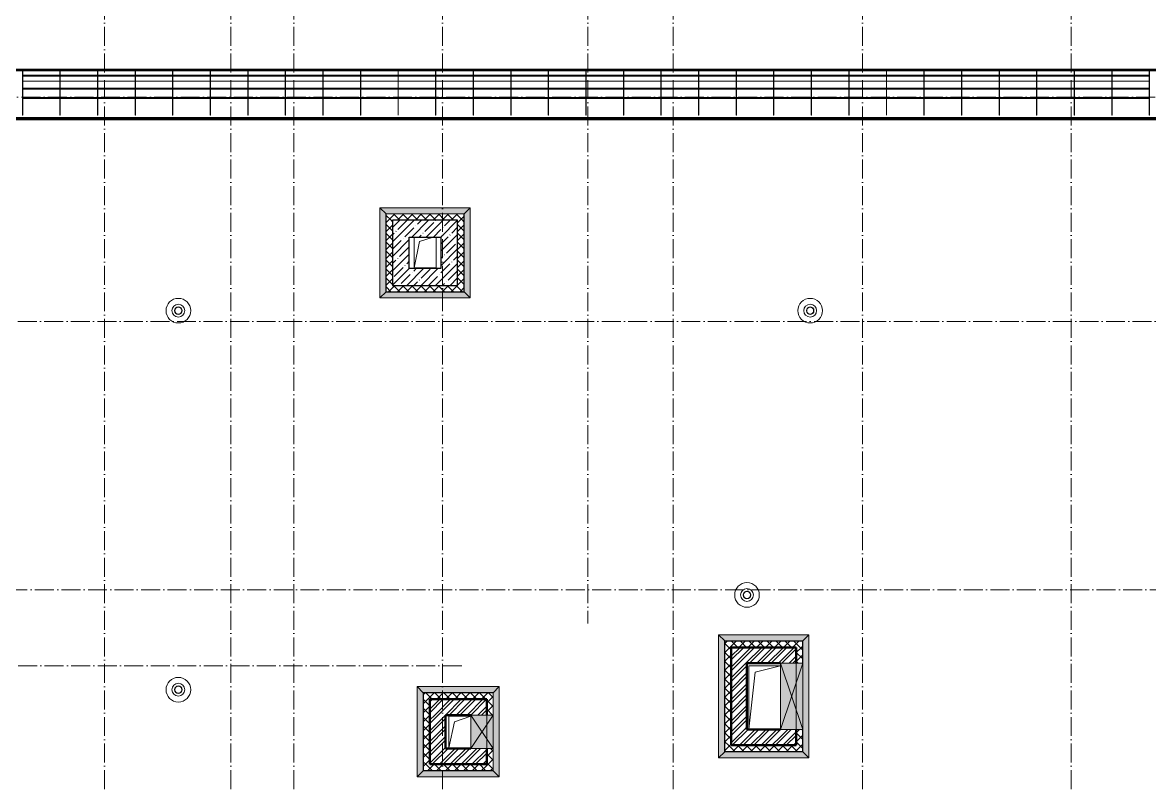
# Model space of a CAD drawing. Header units: millimetres. Extents: x -136833 to 49383, y -8033 to 344618.
# Drawn here: x -105781 to -87944, y 320498 to 332558 of the extents above; entities that cross this region are included whole.
import ezdxf

# ---------------------------------------------------------------- set-up
doc = ezdxf.new("R2010")
doc.units = ezdxf.units.MM
doc.linetypes.add('50_200_ШТРИХ_1Т_ш5_п1_п1_', pattern=[700, 500, -100, 0, -100])
for name, color, linetype, lineweight in [('A-DETL-GENF-OTLN', 7, 'Continuous', 9), ('A-FLOR-____-MCUT', 7, 'Continuous', 25), ('A-FLOR-____-OTLN', 7, 'Continuous', 9), ('A-FLOR-____-PATT-1', 7, 'Continuous', 9), ('A-GENM-____-MCUT', 7, 'Continuous', 25), ('A-GENM-____-OTLN', 7, 'Continuous', 9), ('A-GLAZ-____-OTLN', 7, 'Continuous', 9), ('A-ROOF-____-OTLN', 7, 'Continuous', 9), ('A-WALL-____-MCUT-1', 7, 'Continuous', 9), ('A-WALL-____-MCUT-2', 7, 'Continuous', 50), ('A-WALL-____-OTLN', 7, 'Continuous', 9), ('A-WALL-____-PATT-1', 7, 'Continuous', 9), ('A-WALL-FNSH-MCUT-1', 7, 'Continuous', 9), ('S-GRID-____-OTLN-1', 7, '50_200_ШТРИХ_1Т_ш5_п1_п1_', 9)]:
    doc.layers.add(name, color=color, linetype=linetype, lineweight=lineweight)
doc.layers.add('A-GLAZ-____-OTLN-1', color=7, linetype='Continuous', lineweight=9, true_color=0xc0c0c0)
pattern_1 = [(45, (-131434.41, 245796.49), (-70.71068, 70.71068), []), (135, (-131434.41, 245796.49), (-70.71068, -70.71068), [])]
pattern_2 = [(45, (-131434.41, 245796.49), (-85.53659, 85.53659), []), (45, (-131377.39, 245796.49), (-85.53659, 85.53659), [])]

# ---------------------------------------------------------------- blocks, each defined once
blk = doc.blocks.new('141_Фартук_СКБ - 141_Фартук_СКБ_вентфасад-30031396-АР1_План отверстий 2 этажа в осях 1-64_Ю-ЯЯ')
at = {"layer": 'A-GENM-____-MCUT'}
for p, q in [((26160, 758), (0, 758)), ((0, 757), (26160, 757)), ((26160, -29), (0, -29)), ((0, -30), (26160, -30))]:
    blk.add_line(p, q, dxfattribs=at)
at = {"layer": 'A-GENM-____-OTLN'}
for p, q in [((0, 765), (26160, 765)), ((0, 752), (26160, 752)), ((0, 743), (26160, 743)), ((0, 743), (26160, 743)), ((0, -11), (26160, -11)), ((0, -12), (26160, -12))]:
    blk.add_line(p, q, dxfattribs=at)
blk = doc.blocks.new('Элемент крепления - Пластина-30015157-АР1_План отверстий 2 этажа в осях 1-64_Ю-ЯЯ')
at = {"layer": 'A-GENM-____-OTLN'}
for p, q in [((25651, 85294), (25651, 85988)), ((25651, 85988), (25656, 85988)), ((25656, 85988), (25656, 85294)), ((25656, 85294), (25651, 85294))]:
    blk.add_line(p, q, dxfattribs=at)
blk = doc.blocks.new('Швеллер - 140х58-30031487-АР1_План отверстий 2 этажа в осях 1-64_Ю-ЯЯ')
at = {"layer": 'A-GENM-____-MCUT'}
for p, q in [((-10704, 75), (-11294, 75)), ((-11294, 71), (-10704, 71)), ((-10110, 75), (-10699, 75)), ((-10699, 71), (-10110, 71)), ((-9515, 75), (-10105, 75)), ((-10105, 71), (-9515, 71)), ((-8921, 75), (-9510, 75)), ((-9510, 71), (-8921, 71)), ((-8326, 75), (-8916, 75)), ((-8916, 71), (-8326, 71)), ((-7732, 75), (-8321, 75)), ((-8321, 71), (-7732, 71)), ((-7137, 75), (-7727, 75)), ((-7727, 71), (-7137, 71)), ((-6543, 75), (-7132, 75)), ((-7132, 71), (-6543, 71)), ((-5948, 75), (-6538, 75)), ((-6538, 71), (-5948, 71)), ((-5353, 75), (-5943, 75)), ((-5943, 71), (-5353, 71)), ((-4759, 75), (-5348, 75)), ((-5348, 71), (-4759, 71)), ((-4164, 75), (-4754, 75)), ((-4754, 71), (-4164, 71)), ((-3570, 75), (-4159, 75)), ((-4159, 71), (-3570, 71)), ((-2975, 75), (-3565, 75)), ((-3565, 71), (-2975, 71)), ((-2381, 75), (-2970, 75)), ((-2970, 71), (-2381, 71)), ((-1786, 75), (-2376, 75)), ((-2376, 71), (-1786, 71)), ((-1192, 75), (-1781, 75)), ((-1781, 71), (-1192, 71)), ((-597, 75), (-1187, 75)), ((-1187, 71), (-597, 71)), ((-3, 75), (-592, 75)), ((-592, 71), (-3, 71)), ((592, 75), (2, 75)), ((2, 71), (592, 71)), ((1187, 75), (597, 75)), ((597, 71), (1187, 71)), ((1781, 75), (1192, 75)), ((1192, 71), (1781, 71)), ((2376, 75), (1786, 75)), ((1786, 71), (2376, 71)), ((2970, 75), (2381, 75)), ((2381, 71), (2970, 71)), ((3565, 75), (2975, 75)), ((2975, 71), (3565, 71)), ((4159, 75), (3570, 75)), ((3570, 71), (4159, 71)), ((4754, 75), (4164, 75)), ((4164, 71), (4754, 71)), ((5348, 75), (4759, 75)), ((4759, 71), (5348, 71)), ((5943, 75), (5353, 75)), ((5353, 71), (5943, 71)), ((6538, 75), (5948, 75)), ((5948, 71), (6538, 71)), ((-10704, -71), (-11294, -71)), ((-11294, -75), (-10704, -75)), ((-10110, -71), (-10699, -71)), ((-10699, -75), (-10110, -75)), ((-9515, -71), (-10105, -71)), ((-10105, -75), (-9515, -75)), ((-8921, -71), (-9510, -71)), ((-9510, -75), (-8921, -75)), ((-8326, -71), (-8916, -71)), ((-8916, -75), (-8326, -75)), ((-7732, -71), (-8321, -71)), ((-8321, -75), (-7732, -75)), ((-7137, -71), (-7727, -71)), ((-7727, -75), (-7137, -75)), ((-6543, -71), (-7132, -71)), ((-7132, -75), (-6543, -75)), ((-5948, -71), (-6538, -71)), ((-6538, -75), (-5948, -75)), ((-5353, -71), (-5943, -71)), ((-5943, -75), (-5353, -75)), ((-4759, -71), (-5348, -71)), ((-5348, -75), (-4759, -75)), ((-4164, -71), (-4754, -71)), ((-4754, -75), (-4164, -75)), ((-3570, -71), (-4159, -71)), ((-4159, -75), (-3570, -75)), ((-2975, -71), (-3565, -71)), ((-3565, -75), (-2975, -75)), ((-2381, -71), (-2970, -71)), ((-2970, -75), (-2381, -75)), ((-1786, -71), (-2376, -71)), ((-2376, -75), (-1786, -75)), ((-1192, -71), (-1781, -71)), ((-1781, -75), (-1192, -75)), ((-597, -71), (-1187, -71)), ((-1187, -75), (-597, -75)), ((-3, -71), (-592, -71)), ((-592, -75), (-3, -75)), ((592, -71), (2, -71)), ((2, -75), (592, -75)), ((1187, -71), (597, -71)), ((597, -75), (1187, -75)), ((1781, -71), (1192, -71)), ((1192, -75), (1781, -75)), ((2376, -71), (1786, -71)), ((1786, -75), (2376, -75)), ((2970, -71), (2381, -71)), ((2381, -75), (2970, -75)), ((3565, -71), (2975, -71)), ((2975, -75), (3565, -75)), ((4159, -71), (3570, -71)), ((3570, -75), (4159, -75)), ((4754, -71), (4164, -71)), ((4164, -75), (4754, -75)), ((5348, -71), (4759, -71)), ((4759, -75), (5348, -75)), ((5943, -71), (5353, -71)), ((5353, -75), (5943, -75)), ((6538, -71), (5948, -71)), ((5948, -75), (6538, -75))]:
    blk.add_line(p, q, dxfattribs=at)
blk = doc.blocks.new('Кровельный аэратор - 143_Кровельный аэратор-15605992-АР1_План отверстий 2 этажа в осях 1-64_Ю-ЯЯ')
at = {"layer": 'A-GENM-____-OTLN'}
for radius, start, end in [(195, 360, 180), (195, 180, 360), (102, 360, 180), (102, 180, 360), (60, 360, 180), (60, 180, 360), (55, 360, 180), (55, 180, 360)]:
    blk.add_arc((0, 0), radius, start, end, dxfattribs=at)
blk = doc.blocks.new('AR_Отверстие прямоугольное _в плите_ - AR_Отверстие прямоугольное _в плите_-30552540-АР1_План отверстий 2 этажа в осях 1-64_Ю-ЯЯ')
at = {"layer": 'A-GENM-____-OTLN'}
for p, q in [((175, 250), (-175, 250)), ((-175, 250), (-175, -250)), ((-87, 163), (175, 250)), ((-175, -250), (-87, 163)), ((-175, -250), (175, -250))]:
    blk.add_line(p, q, dxfattribs=at)
blk = doc.blocks.new('AR_Отверстие прямоугольное _в плите_ - AR_Отверстие прямоугольное _в плите_-V193-АР1_План отверстий 2 этажа в осях 1-64_Ю-ЯЯ')
at = {"layer": 'A-GENM-____-OTLN'}
for p, q in [((-175, 235), (-175, -250)), ((-87, 163), (130, 235)), ((175, -250), (175, 235)), ((-175, -250), (-87, 163)), ((-175, -250), (175, -250))]:
    blk.add_line(p, q, dxfattribs=at)
blk = doc.blocks.new('AR_Отверстие прямоугольное _в плите_ - AR_Отверстие прямоугольное _в плите_-30552728-АР1_План отверстий 2 этажа в осях 1-64_Ю-ЯЯ')
at = {"layer": 'A-GENM-____-OTLN'}
for p, q in [((249, 500), (-250, 500)), ((-250, 500), (-250, -500)), ((-250, -500), (-150, 400)), ((-150, 400), (249, 500)), ((-250, -500), (249, -500))]:
    blk.add_line(p, q, dxfattribs=at)
blk = doc.blocks.new('AR_Отверстие прямоугольное _в стене__БезПР - AR_Отверстие прямоугольное _в стене__БезПР-31947467-АР1_План отверстий 2 этажа в осях 1-64_Ю-ЯЯ')
at = {"layer": 'A-GLAZ-____-OTLN'}
blk.add_hatch(color=256, dxfattribs=at).paths.add_polyline_path([(265, 230), (-265, 230), (-265, -125), (265, -125)], flags=0)
at = {"layer": 'A-DETL-GENF-OTLN'}
for p, q in [((-265, -125), (-265, 230)), ((-265, 230), (265, 230)), ((265, 230), (-265, -125)), ((-265, 230), (265, -125)), ((265, 230), (-265, 230)), ((-265, 230), (-265, -125)), ((265, 230), (265, -125)), ((265, -125), (265, 230)), ((265, -125), (-265, -125)), ((-265, -125), (265, -125))]:
    blk.add_line(p, q, dxfattribs=at)
at = {"layer": 'A-GLAZ-____-OTLN'}
blk.add_line((265, 125), (-265, 125), dxfattribs=at)
blk = doc.blocks.new('AR_Отверстие прямоугольное _в стене__БезПР - AR_Отверстие прямоугольное _в стене__БезПР-31948034-АР1_План отверстий 2 этажа в осях 1-64_Ю-ЯЯ')
at = {"layer": 'A-GLAZ-____-OTLN'}
blk.add_hatch(color=256, dxfattribs=at).paths.add_polyline_path([(525, 230), (-525, 230), (-525, -125), (525, -125), (525, 211)], flags=0)
at = {"layer": 'A-DETL-GENF-OTLN'}
for p, q in [((-525, -125), (-525, 230)), ((-525, 230), (525, 230)), ((525, 230), (-525, -125)), ((-525, 230), (525, -125)), ((525, 230), (-525, 230)), ((-525, 230), (-525, -125)), ((525, 230), (525, -125)), ((525, -125), (525, 230)), ((525, -125), (-525, -125)), ((-525, -125), (525, -125))]:
    blk.add_line(p, q, dxfattribs=at)
at = {"layer": 'A-GLAZ-____-OTLN'}
blk.add_line((525, 125), (-525, 125), dxfattribs=at)
blk = doc.blocks.new('Отлив_СКБ1 - Отлив_Шахты-30185863-АР1_План отверстий 2 этажа в осях 1-64_Ю-ЯЯ')
at = {"layer": 'A-GLAZ-____-OTLN-1'}
blk.add_hatch(color=256, dxfattribs=at).paths.add_polyline_path([(1229, -199), (1133, -103), (1133, -105), (-103, -105), (-103, -103), (-199, -199), (1135, -199)], flags=0)
at = {"layer": 'A-GLAZ-____-OTLN'}
for p, q in [((-199, -199), (-103, -103)), ((1133, -103), (1229, -199)), ((-199, -199), (1229, -199))]:
    blk.add_line(p, q, dxfattribs=at)
blk = doc.blocks.new('Отлив_СКБ1 - Отлив_Шахты-32492502-АР1_План отверстий 2 этажа в осях 1-64_Ю-ЯЯ')
at = {"layer": 'A-GLAZ-____-OTLN-1'}
blk.add_hatch(color=256, dxfattribs=at).paths.add_polyline_path([(-199, -199), (1099, -199), (1003, -103), (1003, -105), (-103, -105), (-103, -103), (-105, -105)], flags=0)
at = {"layer": 'A-GLAZ-____-OTLN'}
for p, q in [((-199, -199), (-103, -103)), ((1003, -103), (1099, -199)), ((-199, -199), (1099, -199))]:
    blk.add_line(p, q, dxfattribs=at)
blk = doc.blocks.new('Отлив_СКБ1 - Отлив_Шахты-32493152-АР1_План отверстий 2 этажа в осях 1-64_Ю-ЯЯ')
at = {"layer": 'A-GLAZ-____-OTLN-1'}
blk.add_hatch(color=256, dxfattribs=at).paths.add_polyline_path([(-199, -199), (1749, -199), (1653, -103), (1653, -105), (-103, -105), (-103, -103), (-105, -105)], flags=0)
at = {"layer": 'A-GLAZ-____-OTLN'}
for p, q in [((-199, -199), (-103, -103)), ((1653, -103), (1749, -199)), ((-199, -199), (1749, -199))]:
    blk.add_line(p, q, dxfattribs=at)
blk = doc.blocks.new('3эт')
at = {"layer": 'S-GRID-____-OTLN-1', "color": 251, "ltscale": 0.6, "true_color": 0x636466}
for p, q in [((310720.7, 4029.4), (310720.7, -33971.9)), ((312720.7, 4029.4), (312720.7, -20188)), ((313720.7, 4029.4), (313720.7, -33971.9)), ((316070.7, 4029.4), (316070.7, -20188)), ((318370.7, 4029.4), (318370.7, -9616.1)), ((319720.7, 4029.4), (319720.7, -33971.9)), ((322720.7, 4029.4), (322720.7, -33971.9)), ((326020.7, 4029.4), (326020.7, -20188)), ((387845.1, -1282.4), (279101.9, -1282.4)), ((279101.9, -4832.4), (387845.1, -4832.4)), ((330925.3, -9082.4), (279101.9, -9082.4)), ((316375.7, -10282.4), (279101.9, -10282.4))]:
    blk.add_line(p, q, dxfattribs=at)

msp = doc.modelspace()

# ---------------------------------------------------------------- hatches: boundary and pattern name
at = {"layer": 'A-FLOR-____-PATT-1'}
h = msp.add_hatch(dxfattribs=at)
h.set_pattern_fill('FP_13', color=256, style=0, pattern_type=2)
h.set_pattern_definition([(45, (-131434.41, 245796.49), (-114.04925, 114.04925), []), (45, (-131320.36, 245796.49), (-114.04925, 114.04925), [201.612, -40.322, 3.353, -36.97])])
h.paths.add_polyline_path([(-99924.4, 328397.5), (-98894.4, 328397.5), (-98894.4, 329427.5), (-99924.4, 329427.5), (-99924.4, 328851.7)], flags=0)
h.paths.add_polyline_path([(-99659.4, 328662.5), (-99659.4, 329162.5), (-99159.4, 329162.5), (-99159.4, 328662.5), (-99634.6, 328662.5)], flags=0)
at = {"layer": 'A-WALL-____-PATT-1'}
h = msp.add_hatch(dxfattribs=at)
h.set_pattern_fill('FP_1', color=256, style=0, pattern_type=2)
h.set_pattern_definition(pattern_1)
h.paths.add_polyline_path([(-98794.4, 329427.5), (-98794.4, 329527.5), (-100024.4, 329527.5), (-100024.4, 329427.5), (-98894.4, 329427.5)], flags=0)
h = msp.add_hatch(dxfattribs=at)
h.set_pattern_fill('FP_1', color=256, style=0, pattern_type=2)
h.set_pattern_definition(pattern_1)
h.paths.add_polyline_path([(-99924.4, 328397.5), (-99924.4, 329427.5), (-100024.4, 329427.5), (-100024.4, 328397.5)], flags=0)
h = msp.add_hatch(dxfattribs=at)
h.set_pattern_fill('FP_1', color=256, style=0, pattern_type=2)
h.set_pattern_definition(pattern_1)
h.paths.add_polyline_path([(-98794.4, 328297.5), (-98794.4, 329427.5), (-98894.4, 329427.5), (-98894.4, 328297.5)], flags=0)
h = msp.add_hatch(dxfattribs=at)
h.set_pattern_fill('FP_1', color=256, style=0, pattern_type=2)
h.set_pattern_definition(pattern_1)
h.paths.add_polyline_path([(-98894.4, 328297.5), (-98894.4, 328397.5), (-100024.4, 328397.5), (-100024.4, 328297.5), (-99192.7, 328297.5)], flags=0)
h = msp.add_hatch(dxfattribs=at)
h.set_pattern_fill('FP_1', color=256, style=0, pattern_type=2)
h.set_pattern_definition(pattern_1)
h.paths.add_polyline_path([(-94332.1, 322667.5), (-93434.4, 322667.5), (-93434.4, 322767.5), (-94664.4, 322767.5), (-94664.4, 322667.5), (-94564.4, 322667.5)], flags=0)
h = msp.add_hatch(dxfattribs=at)
h.set_pattern_fill('FP_1', color=256, style=0, pattern_type=2)
h.set_pattern_definition(pattern_1)
h.paths.add_polyline_path([(-94664.4, 321117.5), (-94564.4, 321117.5), (-94564.4, 322667.5), (-94664.4, 322667.5), (-94664.4, 321183.2)], flags=0)
h = msp.add_hatch(dxfattribs=at)
h.set_pattern_fill('FP_3', color=256, style=0, pattern_type=2)
h.set_pattern_definition(pattern_2)
h.paths.add_polyline_path([(-94314.4, 322417.5), (-93534.4, 322417.5), (-93534.4, 322667.5), (-94564.4, 322667.5), (-94564.4, 322417.5), (-94332.1, 322417.5)], flags=0)
h = msp.add_hatch(dxfattribs=at)
h.set_pattern_fill('FP_1', color=256, style=0, pattern_type=2)
h.set_pattern_definition(pattern_1)
h.paths.add_polyline_path([(-93434.4, 321017.5), (-93434.4, 321367.5), (-93534.4, 321367.5), (-93534.4, 321017.5), (-93448.3, 321017.5)], flags=0)
h.paths.add_polyline_path([(-93534.4, 322417.5), (-93434.4, 322417.5), (-93434.4, 322667.5), (-93534.4, 322667.5)], flags=0)
h = msp.add_hatch(dxfattribs=at)
h.set_pattern_fill('FP_3', color=256, style=0, pattern_type=2)
h.set_pattern_definition(pattern_2)
h.paths.add_polyline_path([(-94332.1, 321367.5), (-94314.4, 321367.5), (-94314.4, 322417.5), (-94564.4, 322417.5), (-94564.4, 321367.5)], flags=0)
h = msp.add_hatch(dxfattribs=at)
h.set_pattern_fill('FP_1', color=256, style=0, pattern_type=2)
h.set_pattern_definition(pattern_1)
h.paths.add_polyline_path([(-98334.4, 321847.5), (-98334.4, 321947.5), (-99434.4, 321947.5), (-99434.4, 321847.5), (-98434.4, 321847.5)], flags=0)
h = msp.add_hatch(dxfattribs=at)
h.set_pattern_fill('FP_1', color=256, style=0, pattern_type=2)
h.set_pattern_definition(pattern_1)
h.paths.add_polyline_path([(-99334.4, 320817.5), (-99334.4, 321847.5), (-99434.4, 321847.5), (-99434.4, 320817.5)], flags=0)
h = msp.add_hatch(dxfattribs=at)
h.set_pattern_fill('FP_3', color=256, style=0, pattern_type=2)
h.set_pattern_definition(pattern_2)
h.paths.add_polyline_path([(-99084.4, 321597.5), (-98434.4, 321597.5), (-98434.4, 321847.5), (-99334.4, 321847.5), (-99334.4, 321597.5), (-99192.7, 321597.5)], flags=0)
h = msp.add_hatch(dxfattribs=at)
h.set_pattern_fill('FP_1', color=256, style=0, pattern_type=2)
h.set_pattern_definition(pattern_1)
h.paths.add_polyline_path([(-98334.4, 320717.5), (-98334.4, 321067.5), (-98434.4, 321067.5), (-98434.4, 320717.5)], flags=0)
h.paths.add_polyline_path([(-98334.4, 321597.5), (-98334.4, 321847.5), (-98434.4, 321847.5), (-98434.4, 321597.5)], flags=0)
h = msp.add_hatch(dxfattribs=at)
h.set_pattern_fill('FP_3', color=256, style=0, pattern_type=2)
h.set_pattern_definition(pattern_2)
h.paths.add_polyline_path([(-99334.4, 321067.5), (-99084.4, 321067.5), (-99084.4, 321597.5), (-99334.4, 321597.5), (-99334.4, 321586.8)], flags=0)
h = msp.add_hatch(dxfattribs=at)
h.set_pattern_fill('FP_3', color=256, style=0, pattern_type=2)
h.set_pattern_definition(pattern_2)
h.paths.add_polyline_path([(-94332.1, 321117.5), (-93784.4, 321117.5), (-93784.4, 321367.5), (-94564.4, 321367.5), (-94564.4, 321117.5)], flags=0)
h = msp.add_hatch(dxfattribs=at)
h.set_pattern_fill('FP_3', color=256, style=0, pattern_type=2)
h.set_pattern_definition(pattern_2)
h.paths.add_polyline_path([(-93534.4, 321117.5), (-93534.4, 321367.5), (-93784.4, 321367.5), (-93784.4, 321117.5)], flags=0)
h = msp.add_hatch(dxfattribs=at)
h.set_pattern_fill('FP_3', color=256, style=0, pattern_type=2)
h.set_pattern_definition(pattern_2)
h.paths.add_polyline_path([(-98684.4, 320817.5), (-98684.4, 321067.5), (-99334.4, 321067.5), (-99334.4, 320817.5), (-98750.8, 320817.5)], flags=0)
h = msp.add_hatch(dxfattribs=at)
h.set_pattern_fill('FP_3', color=256, style=0, pattern_type=2)
h.set_pattern_definition(pattern_2)
h.paths.add_polyline_path([(-98434.4, 320817.5), (-98434.4, 321067.5), (-98684.4, 321067.5), (-98684.4, 320817.5)], flags=0)
h = msp.add_hatch(dxfattribs=at)
h.set_pattern_fill('FP_1', color=256, style=0, pattern_type=2)
h.set_pattern_definition(pattern_1)
h.paths.add_polyline_path([(-93534.4, 321017.5), (-93534.4, 321117.5), (-94664.4, 321117.5), (-94664.4, 321017.5), (-93890.2, 321017.5)], flags=0)
h = msp.add_hatch(dxfattribs=at)
h.set_pattern_fill('FP_1', color=256, style=0, pattern_type=2)
h.set_pattern_definition(pattern_1)
h.paths.add_polyline_path([(-98434.4, 320717.5), (-98434.4, 320817.5), (-99434.4, 320817.5), (-99434.4, 320717.5), (-98750.8, 320717.5)], flags=0)

# ---------------------------------------------------------------- linework, layer by layer
at = {"layer": 'A-FLOR-____-MCUT'}
for p, q in [((-98894.4, 329427.5), (-99924.4, 329427.5)), ((-99924.4, 329427.5), (-99924.4, 328397.5)), ((-98894.4, 328397.5), (-98894.4, 329427.5)), ((-99659.4, 329162.5), (-99159.4, 329162.5)), ((-99659.4, 328662.5), (-99659.4, 329162.5)), ((-99159.4, 329162.5), (-99159.4, 328662.5)), ((-99159.4, 328662.5), (-99659.4, 328662.5)), ((-99924.4, 328397.5), (-98894.4, 328397.5))]:
    msp.add_line(p, q, dxfattribs=at)
at = {"layer": 'A-FLOR-____-OTLN'}
for p, q in [((-105188.7, 331627.5), (-105778.3, 331627.5)), ((-104594.2, 331627.5), (-105183.7, 331627.5)), ((-103999.6, 331627.5), (-104589.2, 331627.5)), ((-103405.1, 331627.5), (-103994.6, 331627.5)), ((-102810.5, 331627.5), (-103400.1, 331627.5)), ((-102216, 331627.5), (-102805.5, 331627.5)), ((-101621.5, 331627.5), (-102211, 331627.5)), ((-101026.9, 331627.5), (-101616.5, 331627.5)), ((-100432.4, 331627.5), (-101021.9, 331627.5)), ((-99837.8, 331627.5), (-100427.4, 331627.5)), ((-99243.3, 331627.5), (-99832.8, 331627.5)), ((-98648.7, 331627.5), (-99238.3, 331627.5)), ((-98054.2, 331627.5), (-98643.7, 331627.5)), ((-97459.6, 331627.5), (-98049.2, 331627.5)), ((-96865.1, 331627.5), (-97454.6, 331627.5)), ((-96270.5, 331627.5), (-96860.1, 331627.5)), ((-95676, 331627.5), (-96265.5, 331627.5)), ((-95081.5, 331627.5), (-95671, 331627.5)), ((-94486.9, 331627.5), (-95076.5, 331627.5)), ((-93892.4, 331627.5), (-94481.9, 331627.5)), ((-93297.8, 331627.5), (-93887.4, 331627.5)), ((-92703.3, 331627.5), (-93292.8, 331627.5)), ((-92108.7, 331627.5), (-92698.3, 331627.5)), ((-91514.2, 331627.5), (-92103.7, 331627.5)), ((-90919.6, 331627.5), (-91509.2, 331627.5)), ((-90325.1, 331627.5), (-90914.6, 331627.5)), ((-89730.5, 331627.5), (-90320.1, 331627.5)), ((-89136, 331627.5), (-89725.5, 331627.5)), ((-88541.5, 331627.5), (-89131, 331627.5)), ((-87946.9, 331627.5), (-88536.5, 331627.5)), ((-107564.4, 331057.5), (-81404.4, 331057.5)), ((-99584.4, 328677.5), (-99584.4, 329162.5)), ((-99234.4, 329162.5), (-99234.4, 328677.5)), ((-99234.4, 328677.5), (-99584.4, 328677.5)), ((-94283.1, 322375.7), (-93784.4, 322375.7)), ((-94283.1, 321375.7), (-94283.1, 322375.7)), ((-99034.4, 321577.2), (-98684.4, 321577.2)), ((-99034.4, 321077.2), (-99034.4, 321577.2)), ((-93784.4, 321375.7), (-94283.1, 321375.7)), ((-98684.4, 321077.2), (-99034.4, 321077.2))]:
    msp.add_line(p, q, dxfattribs=at)
at = {"layer": 'A-ROOF-____-OTLN'}
msp.add_line((-93414.4, 331042), (-93414.4, 331057.5), dxfattribs=at)
at = {"layer": 'A-WALL-____-MCUT-1'}
for p, q in [((-100027.4, 329532.5), (-100029.4, 329532.5)), ((-100029.4, 329532.5), (-100029.4, 329530.5)), ((-98789.4, 329530.5), (-100029.4, 329530.5)), ((-100029.4, 329527.5), (-100027.4, 329527.5)), ((-100027.4, 329532.5), (-100027.4, 328292.5)), ((-98794.4, 329527.5), (-100024.4, 329527.5)), ((-100024.4, 329527.5), (-100024.4, 328297.5)), ((-98794.4, 328297.5), (-98794.4, 329527.5)), ((-98789.4, 329532.5), (-98791.4, 329532.5)), ((-98791.4, 328292.5), (-98791.4, 329532.5)), ((-98791.4, 329527.5), (-98789.4, 329527.5)), ((-98789.4, 329530.5), (-98789.4, 329532.5)), ((-100027.4, 328297.5), (-100029.4, 328297.5)), ((-100029.4, 328294.5), (-98789.4, 328294.5)), ((-100029.4, 328294.5), (-100029.4, 328292.5)), ((-100029.4, 328292.5), (-100027.4, 328292.5)), ((-100024.4, 328297.5), (-98794.4, 328297.5)), ((-98794.4, 328294.5), (-98794.4, 328292.5)), ((-98791.4, 328292.5), (-98789.4, 328292.5)), ((-98789.4, 328292.5), (-98789.4, 328294.5)), ((-94667.4, 322772.5), (-94669.4, 322772.5)), ((-94669.4, 322772.5), (-94669.4, 322770.5)), ((-93429.4, 322770.5), (-94669.4, 322770.5)), ((-94669.4, 322767.5), (-94667.4, 322767.5)), ((-94667.4, 322772.5), (-94667.4, 321012.5)), ((-93434.4, 322767.5), (-94664.4, 322767.5)), ((-94664.4, 322767.5), (-94664.4, 321017.5)), ((-93434.4, 322417.5), (-93434.4, 322767.5)), ((-93429.4, 322772.5), (-93431.4, 322772.5)), ((-93431.4, 322417.5), (-93431.4, 322772.5)), ((-93429.4, 322767.5), (-93431.4, 322767.5)), ((-93429.4, 322770.5), (-93429.4, 322772.5)), ((-99437.4, 321952.5), (-99439.4, 321952.5)), ((-99439.4, 321952.5), (-99439.4, 321950.5)), ((-98329.4, 321950.5), (-99439.4, 321950.5)), ((-99439.4, 321947.5), (-99437.4, 321947.5)), ((-99437.4, 321952.5), (-99437.4, 320712.5)), ((-98334.4, 321947.5), (-99434.4, 321947.5)), ((-99434.4, 321947.5), (-99434.4, 320717.5)), ((-98334.4, 321597.5), (-98334.4, 321947.5)), ((-98329.4, 321952.5), (-98331.4, 321952.5)), ((-98331.4, 321597.5), (-98331.4, 321952.5)), ((-98329.4, 321947.5), (-98331.4, 321947.5)), ((-98329.4, 321950.5), (-98329.4, 321952.5)), ((-93434.4, 321017.5), (-93434.4, 321367.5)), ((-93431.4, 321012.5), (-93431.4, 321367.5)), ((-98334.4, 320717.5), (-98334.4, 321067.5)), ((-98331.4, 320712.5), (-98331.4, 321067.5)), ((-94667.4, 321017.5), (-94669.4, 321017.5)), ((-94669.4, 321014.5), (-93429.4, 321014.5)), ((-94669.4, 321014.5), (-94669.4, 321012.5)), ((-94669.4, 321012.5), (-94667.4, 321012.5)), ((-94664.4, 321017.5), (-93434.4, 321017.5)), ((-93434.4, 321014.5), (-93434.4, 321012.5)), ((-93431.4, 321012.5), (-93429.4, 321012.5)), ((-93429.4, 321012.5), (-93429.4, 321014.5)), ((-99437.4, 320717.5), (-99439.4, 320717.5)), ((-99439.4, 320714.5), (-98329.4, 320714.5)), ((-99439.4, 320714.5), (-99439.4, 320712.5)), ((-99439.4, 320712.5), (-99437.4, 320712.5)), ((-99434.4, 320717.5), (-98334.4, 320717.5)), ((-98334.4, 320714.5), (-98334.4, 320712.5)), ((-98331.4, 320712.5), (-98329.4, 320712.5)), ((-98329.4, 320712.5), (-98329.4, 320714.5))]:
    msp.add_line(p, q, dxfattribs=at)
at = {"layer": 'A-WALL-____-MCUT-2'}
for p, q in [((-93534.4, 322667.5), (-94564.4, 322667.5)), ((-94564.4, 322667.5), (-94564.4, 321117.5)), ((-93534.4, 322417.5), (-93534.4, 322667.5)), ((-94314.4, 322417.5), (-93784.4, 322417.5)), ((-94314.4, 321367.5), (-94314.4, 322417.5)), ((-98434.4, 321847.5), (-99334.4, 321847.5)), ((-99334.4, 321847.5), (-99334.4, 320817.5)), ((-98434.4, 321597.5), (-98434.4, 321847.5)), ((-99084.4, 321597.5), (-98684.4, 321597.5)), ((-99084.4, 321067.5), (-99084.4, 321597.5)), ((-93784.4, 321367.5), (-94314.4, 321367.5)), ((-93534.4, 321117.5), (-93534.4, 321367.5)), ((-98684.4, 321067.5), (-99084.4, 321067.5)), ((-98434.4, 320817.5), (-98434.4, 321067.5)), ((-94564.4, 321117.5), (-93534.4, 321117.5)), ((-99334.4, 320817.5), (-98434.4, 320817.5))]:
    msp.add_line(p, q, dxfattribs=at)
at = {"layer": 'A-WALL-____-OTLN'}
for p, q in [((-105778.3, 331727.5), (-105188.7, 331727.5)), ((-105188.7, 331707.5), (-105778.3, 331707.5)), ((-105183.7, 331727.5), (-104594.2, 331727.5)), ((-104594.2, 331707.5), (-105183.7, 331707.5)), ((-104589.2, 331727.5), (-103999.6, 331727.5)), ((-103999.6, 331707.5), (-104589.2, 331707.5)), ((-103994.6, 331727.5), (-103405.1, 331727.5)), ((-103405.1, 331707.5), (-103994.6, 331707.5)), ((-103400.1, 331727.5), (-102810.5, 331727.5)), ((-102810.5, 331707.5), (-103400.1, 331707.5)), ((-102805.5, 331727.5), (-102216, 331727.5)), ((-102216, 331707.5), (-102805.5, 331707.5)), ((-102211, 331727.5), (-101621.5, 331727.5)), ((-101621.5, 331707.5), (-102211, 331707.5)), ((-101616.5, 331727.5), (-101026.9, 331727.5)), ((-101026.9, 331707.5), (-101616.5, 331707.5)), ((-101021.9, 331727.5), (-100432.4, 331727.5)), ((-100432.4, 331707.5), (-101021.9, 331707.5)), ((-100427.4, 331727.5), (-99837.8, 331727.5)), ((-99837.8, 331707.5), (-100427.4, 331707.5)), ((-99832.8, 331727.5), (-99243.3, 331727.5)), ((-99243.3, 331707.5), (-99832.8, 331707.5)), ((-99238.3, 331727.5), (-98648.7, 331727.5)), ((-98648.7, 331707.5), (-99238.3, 331707.5)), ((-98643.7, 331727.5), (-98054.2, 331727.5)), ((-98054.2, 331707.5), (-98643.7, 331707.5)), ((-98049.2, 331727.5), (-97459.6, 331727.5)), ((-97459.6, 331707.5), (-98049.2, 331707.5)), ((-97454.6, 331727.5), (-96865.1, 331727.5)), ((-96865.1, 331707.5), (-97454.6, 331707.5)), ((-96860.1, 331727.5), (-96270.5, 331727.5)), ((-96270.5, 331707.5), (-96860.1, 331707.5)), ((-96265.5, 331727.5), (-95676, 331727.5)), ((-95676, 331707.5), (-96265.5, 331707.5)), ((-95671, 331727.5), (-95081.5, 331727.5)), ((-95081.5, 331707.5), (-95671, 331707.5)), ((-95076.5, 331727.5), (-94486.9, 331727.5)), ((-94486.9, 331707.5), (-95076.5, 331707.5)), ((-94481.9, 331727.5), (-93892.4, 331727.5)), ((-93892.4, 331707.5), (-94481.9, 331707.5)), ((-93887.4, 331727.5), (-93297.8, 331727.5)), ((-93297.8, 331707.5), (-93887.4, 331707.5)), ((-93292.8, 331727.5), (-92703.3, 331727.5)), ((-92703.3, 331707.5), (-93292.8, 331707.5)), ((-92698.3, 331727.5), (-92108.7, 331727.5)), ((-92108.7, 331707.5), (-92698.3, 331707.5)), ((-92103.7, 331727.5), (-91514.2, 331727.5)), ((-91514.2, 331707.5), (-92103.7, 331707.5)), ((-91509.2, 331727.5), (-90919.6, 331727.5)), ((-90919.6, 331707.5), (-91509.2, 331707.5)), ((-90914.6, 331727.5), (-90325.1, 331727.5)), ((-90325.1, 331707.5), (-90914.6, 331707.5)), ((-90320.1, 331727.5), (-89730.5, 331727.5)), ((-89730.5, 331707.5), (-90320.1, 331707.5)), ((-89725.5, 331727.5), (-89136, 331727.5)), ((-89136, 331707.5), (-89725.5, 331707.5)), ((-89131, 331727.5), (-88541.5, 331727.5)), ((-88541.5, 331707.5), (-89131, 331707.5)), ((-88536.5, 331727.5), (-87946.9, 331727.5)), ((-87946.9, 331707.5), (-88536.5, 331707.5))]:
    msp.add_line(p, q, dxfattribs=at)
at = {"layer": 'A-WALL-FNSH-MCUT-1'}
for p, q in [((-100029.4, 329530.5), (-100029.4, 328294.5)), ((-98791.4, 329532.5), (-100027.4, 329532.5)), ((-98789.4, 328294.5), (-98789.4, 329530.5)), ((-100027.4, 328292.5), (-98791.4, 328292.5)), ((-94669.4, 322770.5), (-94669.4, 321014.5)), ((-93431.4, 322772.5), (-94667.4, 322772.5)), ((-93429.4, 322417.5), (-93429.4, 322770.5)), ((-99439.4, 321950.5), (-99439.4, 320714.5)), ((-98331.4, 321952.5), (-99437.4, 321952.5)), ((-98329.4, 321597.5), (-98329.4, 321950.5)), ((-93429.4, 321014.5), (-93429.4, 321367.5)), ((-98329.4, 320714.5), (-98329.4, 321067.5)), ((-94667.4, 321012.5), (-93431.4, 321012.5)), ((-99437.4, 320712.5), (-98331.4, 320712.5))]:
    msp.add_line(p, q, dxfattribs=at)

# ---------------------------------------------------------------- block references
msp.add_blockref('3эт', (-415205.1, 332659.9))
at = {"layer": 'A-GENM-____-OTLN', "rotation": 180}
msp.add_blockref('141_Фартук_СКБ - 141_Фартук_СКБ_вентфасад-30031396-АР1_План отверстий 2 этажа в осях 1-64_Ю-ЯЯ', (-81404.4, 331784.5), dxfattribs=at)
at = {"layer": 'A-GENM-____-OTLN'}
for name, p in [('Элемент крепления - Пластина-30015157-АР1_План отверстий 2 этажа в осях 1-64_Ю-ЯЯ', (-131434.4, 245796.5)), ('Элемент крепления - Пластина-30015157-АР1_План отверстий 2 этажа в осях 1-64_Ю-ЯЯ', (-130839.9, 245796.5)), ('Элемент крепления - Пластина-30015157-АР1_План отверстий 2 этажа в осях 1-64_Ю-ЯЯ', (-130245.3, 245796.5)), ('Элемент крепления - Пластина-30015157-АР1_План отверстий 2 этажа в осях 1-64_Ю-ЯЯ', (-129650.8, 245796.5)), ('Элемент крепления - Пластина-30015157-АР1_План отверстий 2 этажа в осях 1-64_Ю-ЯЯ', (-129056.2, 245796.5)), ('Элемент крепления - Пластина-30015157-АР1_План отверстий 2 этажа в осях 1-64_Ю-ЯЯ', (-128461.7, 245796.5)), ('Элемент крепления - Пластина-30015157-АР1_План отверстий 2 этажа в осях 1-64_Ю-ЯЯ', (-127867.1, 245796.5)), ('Элемент крепления - Пластина-30015157-АР1_План отверстий 2 этажа в осях 1-64_Ю-ЯЯ', (-127272.6, 245796.5)), ('Элемент крепления - Пластина-30015157-АР1_План отверстий 2 этажа в осях 1-64_Ю-ЯЯ', (-126678, 245796.5)), ('Элемент крепления - Пластина-30015157-АР1_План отверстий 2 этажа в осях 1-64_Ю-ЯЯ', (-126083.5, 245796.5)), ('Элемент крепления - Пластина-30015157-АР1_План отверстий 2 этажа в осях 1-64_Ю-ЯЯ', (-125489, 245796.5)), ('Элемент крепления - Пластина-30015157-АР1_План отверстий 2 этажа в осях 1-64_Ю-ЯЯ', (-124894.4, 245796.5)), ('Элемент крепления - Пластина-30015157-АР1_План отверстий 2 этажа в осях 1-64_Ю-ЯЯ', (-124299.9, 245796.5)), ('Элемент крепления - Пластина-30015157-АР1_План отверстий 2 этажа в осях 1-64_Ю-ЯЯ', (-123705.3, 245796.5)), ('Элемент крепления - Пластина-30015157-АР1_План отверстий 2 этажа в осях 1-64_Ю-ЯЯ', (-123110.8, 245796.5)), ('Элемент крепления - Пластина-30015157-АР1_План отверстий 2 этажа в осях 1-64_Ю-ЯЯ', (-122516.2, 245796.5)), ('Элемент крепления - Пластина-30015157-АР1_План отверстий 2 этажа в осях 1-64_Ю-ЯЯ', (-121921.7, 245796.5)), ('Элемент крепления - Пластина-30015157-АР1_План отверстий 2 этажа в осях 1-64_Ю-ЯЯ', (-121327.1, 245796.5)), ('Элемент крепления - Пластина-30015157-АР1_План отверстий 2 этажа в осях 1-64_Ю-ЯЯ', (-120732.6, 245796.5)), ('Элемент крепления - Пластина-30015157-АР1_План отверстий 2 этажа в осях 1-64_Ю-ЯЯ', (-120138, 245796.5)), ('Элемент крепления - Пластина-30015157-АР1_План отверстий 2 этажа в осях 1-64_Ю-ЯЯ', (-119543.5, 245796.5)), ('Элемент крепления - Пластина-30015157-АР1_План отверстий 2 этажа в осях 1-64_Ю-ЯЯ', (-118949, 245796.5)), ('Элемент крепления - Пластина-30015157-АР1_План отверстий 2 этажа в осях 1-64_Ю-ЯЯ', (-118354.4, 245796.5)), ('Элемент крепления - Пластина-30015157-АР1_План отверстий 2 этажа в осях 1-64_Ю-ЯЯ', (-117759.9, 245796.5)), ('Элемент крепления - Пластина-30015157-АР1_План отверстий 2 этажа в осях 1-64_Ю-ЯЯ', (-117165.3, 245796.5)), ('Элемент крепления - Пластина-30015157-АР1_План отверстий 2 этажа в осях 1-64_Ю-ЯЯ', (-116570.8, 245796.5)), ('Элемент крепления - Пластина-30015157-АР1_План отверстий 2 этажа в осях 1-64_Ю-ЯЯ', (-115976.2, 245796.5)), ('Элемент крепления - Пластина-30015157-АР1_План отверстий 2 этажа в осях 1-64_Ю-ЯЯ', (-115381.7, 245796.5)), ('Элемент крепления - Пластина-30015157-АР1_План отверстий 2 этажа в осях 1-64_Ю-ЯЯ', (-114787.1, 245796.5)), ('Элемент крепления - Пластина-30015157-АР1_План отверстий 2 этажа в осях 1-64_Ю-ЯЯ', (-114192.6, 245796.5)), ('Элемент крепления - Пластина-30015157-АР1_План отверстий 2 этажа в осях 1-64_Ю-ЯЯ', (-113598, 245796.5)), ('Швеллер - 140х58-30031487-АР1_План отверстий 2 этажа в осях 1-64_Ю-ЯЯ', (-94484.4, 331437.5)), ('AR_Отверстие прямоугольное _в плите_ - AR_Отверстие прямоугольное _в плите_-V193-АР1_План отверстий 2 этажа в осях 1-64_Ю-ЯЯ', (-99409.4, 328927.5)), ('Кровельный аэратор - 143_Кровельный аэратор-15605992-АР1_План отверстий 2 этажа в осях 1-64_Ю-ЯЯ', (-103314.4, 327997.5)), ('Кровельный аэратор - 143_Кровельный аэратор-15605992-АР1_План отверстий 2 этажа в осях 1-64_Ю-ЯЯ', (-93314.4, 327997.5)), ('Кровельный аэратор - 143_Кровельный аэратор-15605992-АР1_План отверстий 2 этажа в осях 1-64_Ю-ЯЯ', (-94314.4, 323497.5)), ('AR_Отверстие прямоугольное _в плите_ - AR_Отверстие прямоугольное _в плите_-30552728-АР1_План отверстий 2 этажа в осях 1-64_Ю-ЯЯ', (-94033.1, 321875.7)), ('Кровельный аэратор - 143_Кровельный аэратор-15605992-АР1_План отверстий 2 этажа в осях 1-64_Ю-ЯЯ', (-103314.4, 321997.5)), ('AR_Отверстие прямоугольное _в плите_ - AR_Отверстие прямоугольное _в плите_-30552540-АР1_План отверстий 2 этажа в осях 1-64_Ю-ЯЯ', (-98859.4, 321327.2))]:
    msp.add_blockref(name, p, dxfattribs=at)
at = {"layer": 'A-GLAZ-____-OTLN'}
for name, p, rotation in [('Отлив_СКБ1 - Отлив_Шахты-30185863-АР1_План отверстий 2 этажа в осях 1-64_Ю-ЯЯ', (-99924.4, 329427.5), 270), ('Отлив_СКБ1 - Отлив_Шахты-30185863-АР1_План отверстий 2 этажа в осях 1-64_Ю-ЯЯ', (-98894.4, 329427.5), 180), ('Отлив_СКБ1 - Отлив_Шахты-30185863-АР1_План отверстий 2 этажа в осях 1-64_Ю-ЯЯ', (-98894.4, 328397.5), 90), ('Отлив_СКБ1 - Отлив_Шахты-30185863-АР1_План отверстий 2 этажа в осях 1-64_Ю-ЯЯ', (-93534.4, 322667.5), 180), ('Отлив_СКБ1 - Отлив_Шахты-32493152-АР1_План отверстий 2 этажа в осях 1-64_Ю-ЯЯ', (-94564.4, 322667.5), 269.9999999999998), ('Отлив_СКБ1 - Отлив_Шахты-32493152-АР1_План отверстий 2 этажа в осях 1-64_Ю-ЯЯ', (-93534.4, 321117.5), 89.99999999999984), ('AR_Отверстие прямоугольное _в стене__БезПР - AR_Отверстие прямоугольное _в стене__БезПР-31948034-АР1_План отверстий 2 этажа в осях 1-64_Ю-ЯЯ', (-93659.4, 321892.5), 270), ('Отлив_СКБ1 - Отлив_Шахты-30185863-АР1_План отверстий 2 этажа в осях 1-64_Ю-ЯЯ', (-99334.4, 321847.5), 270), ('Отлив_СКБ1 - Отлив_Шахты-32492502-АР1_План отверстий 2 этажа в осях 1-64_Ю-ЯЯ', (-98434.4, 321847.5), 180), ('Отлив_СКБ1 - Отлив_Шахты-30185863-АР1_План отверстий 2 этажа в осях 1-64_Ю-ЯЯ', (-98434.4, 320817.5), 90), ('AR_Отверстие прямоугольное _в стене__БезПР - AR_Отверстие прямоугольное _в стене__БезПР-31947467-АР1_План отверстий 2 этажа в осях 1-64_Ю-ЯЯ', (-98559.4, 321332.5), 270)]:
    msp.add_blockref(name, p, dxfattribs=dict(at, rotation=rotation))
for name, p in [('Отлив_СКБ1 - Отлив_Шахты-30185863-АР1_План отверстий 2 этажа в осях 1-64_Ю-ЯЯ', (-99924.4, 328397.5)), ('Отлив_СКБ1 - Отлив_Шахты-30185863-АР1_План отверстий 2 этажа в осях 1-64_Ю-ЯЯ', (-94564.4, 321117.5)), ('Отлив_СКБ1 - Отлив_Шахты-32492502-АР1_План отверстий 2 этажа в осях 1-64_Ю-ЯЯ', (-99334.4, 320817.5))]:
    msp.add_blockref(name, p, dxfattribs=at)

doc.saveas('drawing.dxf')
